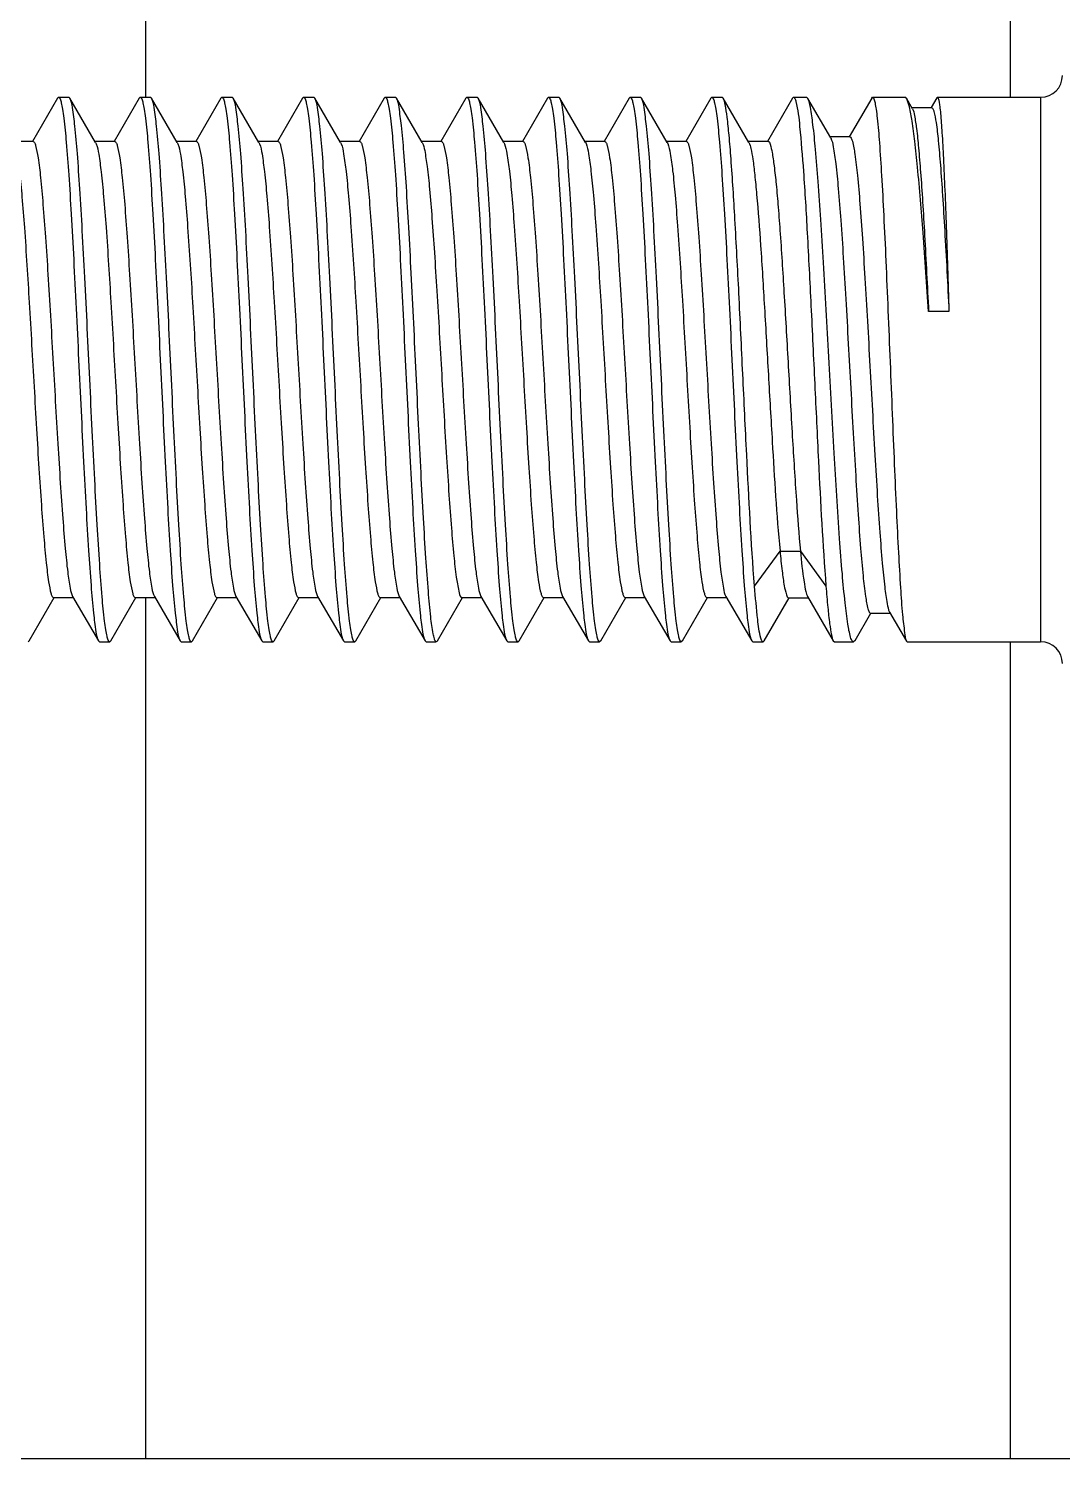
# Model space of a CAD drawing. Extents: x 1725261 to 1937680, y 860327 to 1571294.
# Drawn here: x 1825236.4 to 1825405.4, y 1228058.5 to 1228292.2 of the extents above; entities that cross this region are included whole.
import ezdxf

# ---------------------------------------------------------------- set-up
doc = ezdxf.new("R2010")
doc.units = 0
doc.header["$LTSCALE"] = 1000
doc.header["$MEASUREMENT"] = 0

msp = doc.modelspace()

# ---------------------------------------------------------------- linework, layer by layer
at = {"linetype": 'Continuous'}
for p, q in [((1825255.53, 1228280.99), (1825255.53, 1228414.45)), ((1825396.88, 1228280.99), (1825396.88, 1228414.45)), ((1825241.13, 1228280.84), (1825237.02, 1228273.78)), ((1825241.13, 1228280.84), (1825241.3, 1228280.99)), ((1825241.3, 1228280.99), (1825242.97, 1228280.99)), ((1825241.3, 1228280.99), (1825242.97, 1228280.99)), ((1825241.3, 1228280.99), (1825241.33, 1228280.98)), ((1825243.15, 1228280.84), (1825242.97, 1228280.99)), ((1825247.34, 1228273.6), (1825243.15, 1228280.84)), ((1825254.47, 1228280.84), (1825250.37, 1228273.78)), ((1825254.47, 1228280.84), (1825254.65, 1228280.99)), ((1825254.65, 1228280.99), (1825256.32, 1228280.99)), ((1825254.65, 1228280.99), (1825256.32, 1228280.99)), ((1825254.65, 1228280.99), (1825254.67, 1228280.98)), ((1825256.49, 1228280.84), (1825256.32, 1228280.99)), ((1825260.69, 1228273.6), (1825256.49, 1228280.84)), ((1825267.82, 1228280.84), (1825263.71, 1228273.78)), ((1825267.82, 1228280.84), (1825267.99, 1228280.99)), ((1825267.99, 1228280.99), (1825269.67, 1228280.99)), ((1825267.99, 1228280.99), (1825269.67, 1228280.99)), ((1825267.99, 1228280.99), (1825268.02, 1228280.98)), ((1825269.84, 1228280.84), (1825269.67, 1228280.99)), ((1825274.04, 1228273.6), (1825269.84, 1228280.84)), ((1825281.17, 1228280.84), (1825277.06, 1228273.78)), ((1825281.17, 1228280.84), (1825281.34, 1228280.99)), ((1825281.34, 1228280.99), (1825283.01, 1228280.99)), ((1825281.34, 1228280.99), (1825283.01, 1228280.99)), ((1825281.34, 1228280.99), (1825281.36, 1228280.98)), ((1825283.19, 1228280.84), (1825283.01, 1228280.99)), ((1825287.38, 1228273.6), (1825283.19, 1228280.84)), ((1825294.51, 1228280.84), (1825290.41, 1228273.78)), ((1825294.51, 1228280.84), (1825294.69, 1228280.99)), ((1825294.69, 1228280.99), (1825296.36, 1228280.99)), ((1825294.69, 1228280.99), (1825296.36, 1228280.99)), ((1825294.69, 1228280.99), (1825294.71, 1228280.98)), ((1825296.53, 1228280.84), (1825296.36, 1228280.99)), ((1825300.73, 1228273.6), (1825296.53, 1228280.84)), ((1825307.86, 1228280.84), (1825303.75, 1228273.78)), ((1825307.86, 1228280.84), (1825308.03, 1228280.99)), ((1825308.03, 1228280.99), (1825309.7, 1228280.99)), ((1825308.03, 1228280.99), (1825309.7, 1228280.99)), ((1825308.03, 1228280.99), (1825308.06, 1228280.98)), ((1825309.88, 1228280.84), (1825309.7, 1228280.99)), ((1825314.07, 1228273.6), (1825309.88, 1228280.84)), ((1825321.2, 1228280.84), (1825317.1, 1228273.78)), ((1825321.2, 1228280.84), (1825321.38, 1228280.99)), ((1825321.38, 1228280.99), (1825323.05, 1228280.99)), ((1825321.38, 1228280.99), (1825323.05, 1228280.99)), ((1825321.38, 1228280.99), (1825321.4, 1228280.98)), ((1825323.23, 1228280.84), (1825323.05, 1228280.99)), ((1825327.42, 1228273.6), (1825323.23, 1228280.84)), ((1825334.55, 1228280.84), (1825330.44, 1228273.78)), ((1825334.55, 1228280.84), (1825334.73, 1228280.99)), ((1825334.73, 1228280.99), (1825336.4, 1228280.99)), ((1825334.73, 1228280.99), (1825336.4, 1228280.99)), ((1825334.73, 1228280.99), (1825334.75, 1228280.98)), ((1825336.57, 1228280.84), (1825336.4, 1228280.99)), ((1825340.77, 1228273.6), (1825336.57, 1228280.84)), ((1825347.9, 1228280.84), (1825343.79, 1228273.78)), ((1825347.9, 1228280.84), (1825348.07, 1228280.99)), ((1825348.07, 1228280.99), (1825349.74, 1228280.99)), ((1825348.07, 1228280.99), (1825349.74, 1228280.99)), ((1825348.07, 1228280.99), (1825348.1, 1228280.98)), ((1825349.92, 1228280.84), (1825349.74, 1228280.99)), ((1825354.11, 1228273.6), (1825349.92, 1228280.84)), ((1825361.24, 1228280.84), (1825357.14, 1228273.78)), ((1825361.24, 1228280.84), (1825361.42, 1228280.99)), ((1825361.42, 1228280.99), (1825363.51, 1228280.99)), ((1825361.42, 1228280.99), (1825363.51, 1228280.99)), ((1825363.73, 1228280.8), (1825363.51, 1228280.99)), ((1825367.48, 1228274.34), (1825363.73, 1228280.8)), ((1825374.2, 1228280.87), (1825370.51, 1228274.52)), ((1825374.2, 1228280.87), (1825374.34, 1228280.99)), ((1825374.34, 1228280.99), (1825379.6, 1228280.99)), ((1825374.34, 1228280.99), (1825379.6, 1228280.99)), ((1825374.34, 1228280.99), (1825374.36, 1228280.98)), ((1825379.9, 1228280.72), (1825379.6, 1228280.99)), ((1825380.84, 1228279.12), (1825379.9, 1228280.72)), ((1825384.85, 1228280.92), (1825383.92, 1228279.32)), ((1825384.85, 1228280.92), (1825384.93, 1228280.99)), ((1825384.93, 1228280.99), (1825401.79, 1228280.99)), ((1825384.93, 1228280.99), (1825401.79, 1228280.99)), ((1825384.93, 1228280.99), (1825384.95, 1228280.99)), ((1825401.79, 1228280.99), (1825401.79, 1228192.01)), ((1825383.99, 1228279.28), (1825380.75, 1228279.28)), ((1825237.12, 1228273.78), (1825233.89, 1228273.78)), ((1825250.47, 1228273.78), (1825247.24, 1228273.78)), ((1825247.34, 1228273.6), (1825247.45, 1228273.36)), ((1825263.82, 1228273.78), (1825260.58, 1228273.78)), ((1825260.69, 1228273.6), (1825260.79, 1228273.37)), ((1825277.16, 1228273.78), (1825273.93, 1228273.78)), ((1825274.04, 1228273.6), (1825274.14, 1228273.38)), ((1825290.51, 1228273.78), (1825287.28, 1228273.78)), ((1825287.38, 1228273.6), (1825287.48, 1228273.39)), ((1825303.86, 1228273.78), (1825300.62, 1228273.78)), ((1825317.2, 1228273.78), (1825313.97, 1228273.78)), ((1825314.07, 1228273.6), (1825314.17, 1228273.41)), ((1825330.55, 1228273.78), (1825327.32, 1228273.78)), ((1825327.42, 1228273.6), (1825327.51, 1228273.42)), ((1825343.89, 1228273.78), (1825340.66, 1228273.78)), ((1825340.77, 1228273.6), (1825340.85, 1228273.43)), ((1825357.24, 1228273.78), (1825354.01, 1228273.78)), ((1825370.61, 1228274.52), (1825367.37, 1228274.52)), ((1825386.81, 1228245.97), (1825383.48, 1228245.97)), ((1825355.04, 1228201.09), (1825359.2, 1228206.83)), ((1825359.2, 1228206.83), (1825362.53, 1228206.83)), ((1825362.53, 1228206.83), (1825366.71, 1228201.09)), ((1825236.48, 1228192.16), (1825240.57, 1228199.22)), ((1825240.46, 1228199.22), (1825243.69, 1228199.22)), ((1825243.59, 1228199.4), (1825247.8, 1228192.16)), ((1825249.82, 1228192.16), (1825253.91, 1228199.22)), ((1825253.81, 1228199.22), (1825257.04, 1228199.22)), ((1825255.53, 1228058.55), (1825255.53, 1228199.22)), ((1825256.94, 1228199.4), (1825261.15, 1228192.16)), ((1825263.17, 1228192.16), (1825267.26, 1228199.22)), ((1825267.15, 1228199.22), (1825270.39, 1228199.22)), ((1825270.28, 1228199.4), (1825274.49, 1228192.16)), ((1825276.51, 1228192.16), (1825280.6, 1228199.22)), ((1825280.5, 1228199.22), (1825283.73, 1228199.22)), ((1825283.63, 1228199.4), (1825287.84, 1228192.16)), ((1825289.86, 1228192.16), (1825293.95, 1228199.22)), ((1825293.85, 1228199.22), (1825297.08, 1228199.22)), ((1825296.97, 1228199.4), (1825301.19, 1228192.16)), ((1825303.21, 1228192.16), (1825307.3, 1228199.22)), ((1825307.08, 1228199.27), (1825307.19, 1228199.22)), ((1825307.19, 1228199.22), (1825310.42, 1228199.22)), ((1825310.32, 1228199.4), (1825314.53, 1228192.16)), ((1825316.55, 1228192.16), (1825320.64, 1228199.22)), ((1825320.54, 1228199.22), (1825323.77, 1228199.22)), ((1825323.67, 1228199.4), (1825327.88, 1228192.16)), ((1825329.9, 1228192.16), (1825333.99, 1228199.22)), ((1825333.88, 1228199.22), (1825337.12, 1228199.22)), ((1825337.01, 1228199.4), (1825341.22, 1228192.16)), ((1825343.25, 1228192.16), (1825347.34, 1228199.22)), ((1825347.23, 1228199.22), (1825350.46, 1228199.22)), ((1825350.36, 1228199.4), (1825354.57, 1228192.16)), ((1825356.61, 1228192.17), (1825360.69, 1228199.2)), ((1825360.58, 1228199.2), (1825363.81, 1228199.2)), ((1825363.71, 1228199.38), (1825367.91, 1228192.16)), ((1825371.47, 1228192.23), (1825374.04, 1228196.66)), ((1825373.96, 1228196.7), (1825377.2, 1228196.7)), ((1825377.1, 1228196.87), (1825379.87, 1228192.11)), ((1825236.48, 1228192.16), (1825236.3, 1228192.01)), ((1825247.8, 1228192.16), (1825247.97, 1228192.01)), ((1825247.97, 1228192.01), (1825249.65, 1228192.01)), ((1825247.97, 1228192.01), (1825249.65, 1228192.01)), ((1825249.65, 1228192.01), (1825249.62, 1228192.02)), ((1825249.82, 1228192.16), (1825249.65, 1228192.01)), ((1825261.15, 1228192.16), (1825261.32, 1228192.01)), ((1825261.32, 1228192.01), (1825262.99, 1228192.01)), ((1825261.32, 1228192.01), (1825262.99, 1228192.01)), ((1825262.99, 1228192.01), (1825262.97, 1228192.02)), ((1825263.17, 1228192.16), (1825262.99, 1228192.01)), ((1825274.49, 1228192.16), (1825274.67, 1228192.01)), ((1825274.67, 1228192.01), (1825276.34, 1228192.01)), ((1825274.67, 1228192.01), (1825276.34, 1228192.01)), ((1825276.34, 1228192.01), (1825276.31, 1228192.02)), ((1825276.51, 1228192.16), (1825276.34, 1228192.01)), ((1825287.84, 1228192.16), (1825288.01, 1228192.01)), ((1825288.01, 1228192.01), (1825289.69, 1228192.01)), ((1825288.01, 1228192.01), (1825289.69, 1228192.01)), ((1825289.69, 1228192.01), (1825289.66, 1228192.02)), ((1825289.86, 1228192.16), (1825289.69, 1228192.01)), ((1825301.19, 1228192.16), (1825301.36, 1228192.01)), ((1825301.36, 1228192.01), (1825302.92, 1228192.01)), ((1825301.36, 1228192.01), (1825302.92, 1228192.01)), ((1825302.97, 1228192.03), (1825302.92, 1228192.08)), ((1825303.03, 1228192.01), (1825302.97, 1228192.03)), ((1825303.21, 1228192.16), (1825303.03, 1228192.01)), ((1825314.53, 1228192.16), (1825314.59, 1228192.08)), ((1825314.59, 1228192.08), (1825314.65, 1228192.03)), ((1825314.65, 1228192.03), (1825314.71, 1228192.01)), ((1825314.71, 1228192.01), (1825316.38, 1228192.01)), ((1825314.71, 1228192.01), (1825316.38, 1228192.01)), ((1825316.38, 1228192.01), (1825316.35, 1228192.02)), ((1825316.55, 1228192.16), (1825316.38, 1228192.01)), ((1825327.88, 1228192.16), (1825328.05, 1228192.01)), ((1825328.05, 1228192.01), (1825329.72, 1228192.01)), ((1825328.05, 1228192.01), (1825329.72, 1228192.01)), ((1825329.72, 1228192.01), (1825329.7, 1228192.02)), ((1825329.9, 1228192.16), (1825329.72, 1228192.01)), ((1825341.22, 1228192.16), (1825341.4, 1228192.01)), ((1825341.4, 1228192.01), (1825343.07, 1228192.01)), ((1825341.4, 1228192.01), (1825343.07, 1228192.01)), ((1825343.07, 1228192.01), (1825343.05, 1228192.02)), ((1825343.25, 1228192.16), (1825343.07, 1228192.01)), ((1825354.57, 1228192.16), (1825354.74, 1228192.01)), ((1825354.74, 1228192.01), (1825356.43, 1228192.01)), ((1825354.74, 1228192.01), (1825356.43, 1228192.01)), ((1825356.61, 1228192.17), (1825356.43, 1228192.01)), ((1825367.91, 1228192.16), (1825368.08, 1228192.01)), ((1825368.08, 1228192.01), (1825371.21, 1228192.01)), ((1825368.08, 1228192.01), (1825371.21, 1228192.01)), ((1825371.47, 1228192.23), (1825371.21, 1228192.01)), ((1825379.87, 1228192.11), (1825379.98, 1228192.01)), ((1825379.98, 1228192.01), (1825401.79, 1228192.01)), ((1825379.98, 1228192.01), (1825401.79, 1228192.01)), ((1825396.88, 1228058.55), (1825396.88, 1228192.01)), ((1825213.49, 1228058.55), (1828569.29, 1228058.55))]:
    msp.add_line(p, q, dxfattribs=at)
for centre, start, end in [((1825401.79, 1228284.55), 270, 0), ((1825401.79, 1228188.45), 0, 90)]:
    msp.add_arc(centre, 3.56, start, end, dxfattribs=at)
for points, knots in [([(1825241.33, 1228280.98), (1825241.43, 1228280.96), (1825241.6, 1228280.6), (1825241.77, 1228279.98), (1825241.96, 1228278.91), (1825242.25, 1228276.77), (1825242.59, 1228273.19), (1825242.98, 1228267.95), (1825243.38, 1228261.57), (1825243.77, 1228254.28), (1825244.17, 1228246.34), (1825244.7, 1228235.32), (1825245.21, 1228224.43), (1825245.76, 1228214.05), (1825246.15, 1228207.3), (1825246.55, 1228201.61), (1825246.9, 1228197.16), (1825247.32, 1228194.18), (1825247.54, 1228192.61), (1825247.8, 1228192.16)], [0, 0, 0, 0, 0.003606, 0.011247, 0.023193, 0.039402, 0.084085, 0.143776, 0.216348, 0.299195, 0.389329, 0.483501, 0.670341, 0.756263, 0.832981, 0.897738, 0.948217, 0.982646, 1, 1, 1, 1]), ([(1825249.62, 1228192.02), (1825249.52, 1228192.04), (1825249.35, 1228192.4), (1825249.18, 1228193.02), (1825248.98, 1228194.09), (1825248.69, 1228196.23), (1825248.35, 1228199.81), (1825247.97, 1228205.05), (1825247.57, 1228211.43), (1825247.18, 1228218.72), (1825246.78, 1228226.65), (1825246.25, 1228237.67), (1825245.74, 1228248.57), (1825245.19, 1228258.94), (1825244.8, 1228265.69), (1825244.4, 1228271.38), (1825244.05, 1228275.84), (1825243.63, 1228278.81), (1825243.41, 1228280.39), (1825243.15, 1228280.84)], [0, 0, 0, 0, 0.003611, 0.011257, 0.023206, 0.039418, 0.084102, 0.143789, 0.216352, 0.299187, 0.389308, 0.483467, 0.670284, 0.756201, 0.832919, 0.897682, 0.948173, 0.982621, 1, 1, 1, 1]), ([(1825254.67, 1228280.98), (1825254.78, 1228280.96), (1825254.94, 1228280.6), (1825255.11, 1228279.98), (1825255.31, 1228278.91), (1825255.6, 1228276.77), (1825255.94, 1228273.19), (1825256.33, 1228267.95), (1825256.72, 1228261.57), (1825257.12, 1228254.28), (1825257.51, 1228246.34), (1825258.04, 1228235.32), (1825258.56, 1228224.43), (1825259.1, 1228214.05), (1825259.49, 1228207.3), (1825259.89, 1228201.61), (1825260.25, 1228197.16), (1825260.67, 1228194.18), (1825260.89, 1228192.61), (1825261.15, 1228192.16)], [0, 0, 0, 0, 0.003605, 0.011245, 0.02319, 0.039399, 0.084083, 0.143774, 0.216346, 0.299192, 0.389329, 0.483503, 0.670341, 0.756263, 0.832983, 0.89774, 0.948218, 0.982646, 1, 1, 1, 1]), ([(1825262.97, 1228192.02), (1825262.86, 1228192.04), (1825262.7, 1228192.4), (1825262.53, 1228193.02), (1825262.33, 1228194.09), (1825262.04, 1228196.23), (1825261.7, 1228199.81), (1825261.31, 1228205.05), (1825260.92, 1228211.43), (1825260.52, 1228218.72), (1825260.13, 1228226.65), (1825259.6, 1228237.67), (1825259.08, 1228248.57), (1825258.54, 1228258.94), (1825258.15, 1228265.69), (1825257.75, 1228271.38), (1825257.4, 1228275.84), (1825256.97, 1228278.81), (1825256.75, 1228280.39), (1825256.49, 1228280.84)], [0, 0, 0, 0, 0.00361, 0.011255, 0.023204, 0.039415, 0.084097, 0.14378, 0.216342, 0.299177, 0.389299, 0.483455, 0.670274, 0.756194, 0.832913, 0.897676, 0.948169, 0.98262, 1, 1, 1, 1]), ([(1825268.02, 1228280.98), (1825268.12, 1228280.96), (1825268.29, 1228280.6), (1825268.46, 1228279.98), (1825268.66, 1228278.91), (1825268.95, 1228276.77), (1825269.29, 1228273.19), (1825269.68, 1228267.95), (1825270.07, 1228261.57), (1825270.46, 1228254.28), (1825270.86, 1228246.34), (1825271.39, 1228235.32), (1825271.9, 1228224.42), (1825272.45, 1228214.05), (1825272.84, 1228207.3), (1825273.24, 1228201.61), (1825273.59, 1228197.16), (1825274.02, 1228194.18), (1825274.23, 1228192.61), (1825274.49, 1228192.16)], [0, 0, 0, 0, 0.003606, 0.011248, 0.023195, 0.039406, 0.084093, 0.143786, 0.216358, 0.299206, 0.389346, 0.483519, 0.670351, 0.756273, 0.832991, 0.897744, 0.948219, 0.982646, 1, 1, 1, 1]), ([(1825276.31, 1228192.02), (1825276.21, 1228192.04), (1825276.04, 1228192.4), (1825275.87, 1228193.02), (1825275.68, 1228194.09), (1825275.39, 1228196.23), (1825275.05, 1228199.81), (1825274.66, 1228205.05), (1825274.27, 1228211.43), (1825273.87, 1228218.72), (1825273.47, 1228226.65), (1825272.95, 1228237.67), (1825272.43, 1228248.57), (1825271.89, 1228258.94), (1825271.5, 1228265.7), (1825271.09, 1228271.38), (1825270.74, 1228275.84), (1825270.32, 1228278.81), (1825270.1, 1228280.39), (1825269.84, 1228280.84)], [0, 0, 0, 0, 0.003613, 0.011261, 0.023214, 0.039428, 0.084117, 0.143805, 0.21637, 0.299211, 0.389338, 0.483496, 0.670304, 0.756216, 0.832931, 0.89769, 0.948176, 0.982622, 1, 1, 1, 1]), ([(1825281.36, 1228280.98), (1825281.47, 1228280.96), (1825281.64, 1228280.6), (1825281.81, 1228279.98), (1825282, 1228278.91), (1825282.29, 1228276.77), (1825282.63, 1228273.19), (1825283.02, 1228267.95), (1825283.41, 1228261.57), (1825283.81, 1228254.28), (1825284.21, 1228246.35), (1825284.73, 1228235.32), (1825285.25, 1228224.43), (1825285.79, 1228214.05), (1825286.18, 1228207.3), (1825286.59, 1228201.61), (1825286.94, 1228197.16), (1825287.36, 1228194.18), (1825287.58, 1228192.61), (1825287.84, 1228192.16)], [0, 0, 0, 0, 0.003605, 0.011245, 0.02319, 0.039398, 0.084078, 0.143767, 0.216337, 0.299182, 0.389315, 0.483487, 0.670329, 0.756258, 0.83298, 0.897737, 0.948214, 0.982645, 1, 1, 1, 1]), ([(1825289.66, 1228192.02), (1825289.56, 1228192.04), (1825289.39, 1228192.4), (1825289.22, 1228193.02), (1825289.02, 1228194.09), (1825288.73, 1228196.23), (1825288.39, 1228199.81), (1825288, 1228205.05), (1825287.61, 1228211.43), (1825287.22, 1228218.72), (1825286.82, 1228226.65), (1825286.29, 1228237.67), (1825285.78, 1228248.57), (1825285.23, 1228258.94), (1825284.84, 1228265.69), (1825284.44, 1228271.38), (1825284.09, 1228275.84), (1825283.66, 1228278.81), (1825283.45, 1228280.39), (1825283.19, 1228280.84)], [0, 0, 0, 0, 0.00361, 0.011255, 0.023204, 0.039414, 0.084096, 0.14378, 0.216342, 0.299175, 0.389295, 0.483453, 0.670272, 0.756195, 0.832918, 0.89768, 0.94817, 0.98262, 1, 1, 1, 1]), ([(1825294.71, 1228280.98), (1825294.82, 1228280.96), (1825294.98, 1228280.6), (1825295.15, 1228279.98), (1825295.35, 1228278.91), (1825295.64, 1228276.77), (1825295.98, 1228273.19), (1825296.37, 1228267.95), (1825296.76, 1228261.57), (1825297.16, 1228254.28), (1825297.55, 1228246.34), (1825298.08, 1228235.32), (1825298.6, 1228224.42), (1825299.14, 1228214.05), (1825299.53, 1228207.3), (1825299.93, 1228201.61), (1825300.28, 1228197.16), (1825300.71, 1228194.18), (1825300.93, 1228192.61), (1825301.19, 1228192.16)], [0, 0, 0, 0, 0.003608, 0.011251, 0.0232, 0.039412, 0.0841, 0.143792, 0.216367, 0.299219, 0.389359, 0.483531, 0.670361, 0.756279, 0.832994, 0.897747, 0.94822, 0.982647, 1, 1, 1, 1]), ([(1825302.92, 1228192.08), (1825302.81, 1228192.19), (1825302.67, 1228192.62), (1825302.36, 1228193.93), (1825302.05, 1228196.53), (1825301.67, 1228200.65), (1825301.29, 1228206.04), (1825300.9, 1228212.5), (1825300.51, 1228219.8), (1825300.12, 1228227.68), (1825299.6, 1228238.56), (1825299.09, 1228249.28), (1825298.55, 1228259.45), (1825298.16, 1228266.05), (1825297.77, 1228271.61), (1825297.42, 1228275.95), (1825297, 1228278.86), (1825296.79, 1228280.4), (1825296.53, 1228280.84)], [0, 0, 0, 0, 0.005244, 0.014609, 0.045815, 0.092875, 0.154195, 0.22765, 0.310678, 0.400368, 0.493572, 0.677434, 0.761652, 0.836715, 0.899999, 0.949307, 0.982964, 1, 1, 1, 1]), ([(1825308.06, 1228280.98), (1825308.16, 1228280.96), (1825308.33, 1228280.6), (1825308.5, 1228279.98), (1825308.69, 1228278.91), (1825308.98, 1228276.78), (1825309.33, 1228273.2), (1825309.71, 1228267.96), (1825310.11, 1228261.57), (1825310.5, 1228254.28), (1825310.9, 1228246.35), (1825311.43, 1228235.33), (1825311.94, 1228224.43), (1825312.49, 1228214.05), (1825312.88, 1228207.3), (1825313.28, 1228201.61), (1825313.63, 1228197.16), (1825314.05, 1228194.18), (1825314.27, 1228192.61), (1825314.53, 1228192.16)], [0, 0, 0, 0, 0.003598, 0.011231, 0.023168, 0.039371, 0.084041, 0.143721, 0.216288, 0.299135, 0.389272, 0.483446, 0.670301, 0.756235, 0.832961, 0.897725, 0.94821, 0.982644, 1, 1, 1, 1]), ([(1825316.35, 1228192.02), (1825316.25, 1228192.04), (1825316.08, 1228192.4), (1825315.91, 1228193.02), (1825315.72, 1228194.09), (1825315.43, 1228196.23), (1825315.08, 1228199.81), (1825314.7, 1228205.05), (1825314.3, 1228211.43), (1825313.91, 1228218.72), (1825313.51, 1228226.65), (1825312.98, 1228237.67), (1825312.47, 1228248.57), (1825311.92, 1228258.94), (1825311.53, 1228265.69), (1825311.13, 1228271.38), (1825310.78, 1228275.84), (1825310.36, 1228278.81), (1825310.14, 1228280.39), (1825309.88, 1228280.84)], [0, 0, 0, 0, 0.00361, 0.011255, 0.023204, 0.039415, 0.0841, 0.143787, 0.21635, 0.299184, 0.389308, 0.483468, 0.670284, 0.7562, 0.83292, 0.897683, 0.948173, 0.982621, 1, 1, 1, 1]), ([(1825321.4, 1228280.98), (1825321.51, 1228280.96), (1825321.67, 1228280.6), (1825321.85, 1228279.98), (1825322.04, 1228278.91), (1825322.33, 1228276.77), (1825322.67, 1228273.19), (1825323.06, 1228267.95), (1825323.45, 1228261.57), (1825323.85, 1228254.28), (1825324.24, 1228246.34), (1825324.77, 1228235.32), (1825325.29, 1228224.43), (1825325.83, 1228214.05), (1825326.22, 1228207.3), (1825326.62, 1228201.61), (1825326.98, 1228197.16), (1825327.4, 1228194.18), (1825327.62, 1228192.61), (1825327.88, 1228192.16)], [0, 0, 0, 0, 0.003606, 0.011247, 0.023192, 0.039401, 0.084085, 0.143776, 0.216348, 0.299195, 0.38933, 0.483503, 0.670342, 0.756264, 0.832982, 0.897739, 0.948217, 0.982647, 1, 1, 1, 1]), ([(1825329.7, 1228192.02), (1825329.6, 1228192.04), (1825329.43, 1228192.4), (1825329.26, 1228193.02), (1825329.06, 1228194.09), (1825328.77, 1228196.23), (1825328.43, 1228199.81), (1825328.04, 1228205.05), (1825327.65, 1228211.43), (1825327.26, 1228218.72), (1825326.86, 1228226.65), (1825326.33, 1228237.67), (1825325.81, 1228248.57), (1825325.27, 1228258.94), (1825324.88, 1228265.69), (1825324.48, 1228271.38), (1825324.13, 1228275.84), (1825323.7, 1228278.81), (1825323.48, 1228280.39), (1825323.23, 1228280.84)], [0, 0, 0, 0, 0.003611, 0.011257, 0.023206, 0.039418, 0.084102, 0.143788, 0.216352, 0.299187, 0.389308, 0.483466, 0.670283, 0.7562, 0.832918, 0.897681, 0.948172, 0.982621, 1, 1, 1, 1]), ([(1825334.75, 1228280.98), (1825334.85, 1228280.96), (1825335.02, 1228280.6), (1825335.19, 1228279.98), (1825335.39, 1228278.91), (1825335.68, 1228276.77), (1825336.02, 1228273.19), (1825336.41, 1228267.95), (1825336.8, 1228261.57), (1825337.19, 1228254.28), (1825337.59, 1228246.35), (1825338.12, 1228235.32), (1825338.63, 1228224.43), (1825339.18, 1228214.05), (1825339.57, 1228207.3), (1825339.97, 1228201.61), (1825340.32, 1228197.16), (1825340.75, 1228194.18), (1825340.96, 1228192.61), (1825341.22, 1228192.16)], [0, 0, 0, 0, 0.003604, 0.011244, 0.023189, 0.039398, 0.084081, 0.143773, 0.216344, 0.29919, 0.389328, 0.483502, 0.67034, 0.756263, 0.832984, 0.89774, 0.948217, 0.982646, 1, 1, 1, 1]), ([(1825343.05, 1228192.02), (1825342.94, 1228192.04), (1825342.78, 1228192.4), (1825342.6, 1228193.02), (1825342.41, 1228194.09), (1825342.12, 1228196.23), (1825341.78, 1228199.81), (1825341.39, 1228205.05), (1825341, 1228211.43), (1825340.6, 1228218.72), (1825340.2, 1228226.65), (1825339.68, 1228237.67), (1825339.16, 1228248.57), (1825338.62, 1228258.94), (1825338.23, 1228265.69), (1825337.83, 1228271.38), (1825337.47, 1228275.84), (1825337.05, 1228278.81), (1825336.83, 1228280.39), (1825336.57, 1228280.84)], [0, 0, 0, 0, 0.00361, 0.011255, 0.023205, 0.039416, 0.084097, 0.143781, 0.216343, 0.299178, 0.3893, 0.483456, 0.670274, 0.756195, 0.832914, 0.897676, 0.948169, 0.98262, 1, 1, 1, 1]), ([(1825348.1, 1228280.98), (1825348.2, 1228280.96), (1825348.37, 1228280.6), (1825348.54, 1228279.98), (1825348.73, 1228278.91), (1825349.02, 1228276.77), (1825349.36, 1228273.19), (1825349.75, 1228267.95), (1825350.15, 1228261.57), (1825350.54, 1228254.28), (1825350.94, 1228246.34), (1825351.47, 1228235.32), (1825351.98, 1228224.42), (1825352.53, 1228214.05), (1825352.92, 1228207.3), (1825353.32, 1228201.61), (1825353.67, 1228197.16), (1825354.09, 1228194.18), (1825354.31, 1228192.61), (1825354.57, 1228192.16)], [0, 0, 0, 0, 0.003606, 0.011247, 0.023194, 0.039404, 0.084092, 0.143784, 0.216355, 0.299204, 0.389343, 0.483517, 0.670349, 0.756272, 0.83299, 0.897744, 0.948219, 0.982646, 1, 1, 1, 1]), ([(1825355.04, 1228201.09), (1825354.47, 1228208.24), (1825353.89, 1228219.8), (1825353.11, 1228235.76), (1825352.51, 1228248.59), (1825351.89, 1228260.33), (1825351.37, 1228268.94), (1825350.91, 1228274.5), (1825350.62, 1228277.46), (1825350.3, 1228279.46), (1825350.1, 1228280.52), (1825349.92, 1228280.84)], [0, 0, 0, 0, 0.269192, 0.433946, 0.599559, 0.751167, 0.875181, 0.923254, 0.96054, 0.986252, 1, 1, 1, 1]), ([(1825361.42, 1228280.99), (1825361.5, 1228280.99), (1825361.68, 1228280.7), (1825361.75, 1228280.47), (1825361.79, 1228280.29)], [0, 0, 0, 0, 0.316243, 1, 1, 1, 1]), ([(1825361.79, 1228280.29), (1825362.15, 1228278.97), (1825362.52, 1228275.13), (1825363.13, 1228267.99), (1825363.68, 1228258.21), (1825364.28, 1228246.64), (1825364.86, 1228234.22), (1825365.61, 1228218.94), (1825366.17, 1228207.91), (1825366.71, 1228201.09)], [0, 0, 0, 0, 0.051689, 0.144713, 0.271544, 0.421712, 0.582779, 0.741399, 1, 1, 1, 1]), ([(1825370.74, 1228192.76), (1825370.52, 1228193.46), (1825370.2, 1228195.34), (1825369.77, 1228198.79), (1825369.34, 1228203.45), (1825368.72, 1228211.59), (1825368, 1228223.41), (1825367.17, 1228238.46), (1825366.47, 1228251.19), (1825365.89, 1228260.75), (1825365.47, 1228266.91), (1825365.05, 1228272.09), (1825364.66, 1228276.15), (1825364.24, 1228278.91), (1825363.98, 1228280.37), (1825363.73, 1228280.8)], [0, 0, 0, 0, 0.024854, 0.064557, 0.117968, 0.183425, 0.34188, 0.519926, 0.695025, 0.774452, 0.845022, 0.904492, 0.95099, 0.983092, 1, 1, 1, 1]), ([(1825374.36, 1228280.98), (1825374.46, 1228280.96), (1825374.6, 1228280.59), (1825374.76, 1228279.97), (1825374.93, 1228278.89), (1825375.19, 1228276.73), (1825375.49, 1228273.12), (1825375.83, 1228267.83), (1825376.17, 1228261.38), (1825376.51, 1228254.03), (1825376.85, 1228246.04), (1825377.19, 1228237.7), (1825377.53, 1228229.32), (1825377.86, 1228221.19), (1825378.2, 1228213.63), (1825378.52, 1228206.9), (1825378.86, 1228201.27), (1825379.13, 1228196.88), (1825379.5, 1228194.02), (1825379.64, 1228192.51), (1825379.87, 1228192.11)], [0, 0, 0, 0, 0.003479, 0.011119, 0.023138, 0.039478, 0.084569, 0.144819, 0.218054, 0.30161, 0.392438, 0.487225, 0.582511, 0.674818, 0.760772, 0.837237, 0.901428, 0.951015, 0.984221, 1, 1, 1, 1]), ([(1825383.48, 1228245.97), (1825383.19, 1228250.27), (1825382.64, 1228258.14), (1825381.91, 1228267.42), (1825381.28, 1228273.5), (1825380.86, 1228276.8), (1825380.44, 1228279.1), (1825380.13, 1228280.33), (1825379.9, 1228280.72)], [0, 0, 0, 0, 0.369025, 0.676578, 0.797829, 0.893394, 0.961137, 1, 1, 1, 1]), ([(1825384.95, 1228280.99), (1825385.02, 1228280.96), (1825385.1, 1228280.67), (1825385.22, 1228280.21), (1825385.33, 1228279.37), (1825385.5, 1228277.7), (1825385.7, 1228274.87), (1825385.93, 1228270.7), (1825386.15, 1228265.55), (1825386.38, 1228259.59), (1825386.6, 1228252.97), (1825386.74, 1228248.36), (1825386.81, 1228245.97)], [0, 0, 0, 0, 0.006463, 0.021259, 0.044741, 0.076818, 0.165921, 0.286162, 0.434178, 0.605806, 0.79621, 1, 1, 1, 1]), ([(1825380.84, 1228279.12), (1825381.03, 1228278.79), (1825381.24, 1228277.67), (1825381.57, 1228275.56), (1825381.87, 1228272.45), (1825382.2, 1228268.48), (1825382.52, 1228263.7), (1825382.97, 1228256.12), (1825383.27, 1228250.13), (1825383.48, 1228245.97)], [0, 0, 0, 0, 0.03477, 0.099862, 0.194036, 0.315014, 0.459836, 0.624963, 1, 1, 1, 1]), ([(1825383.99, 1228279.28), (1825384.07, 1228279.28), (1825384.24, 1228279.04), (1825384.48, 1228278.26), (1825384.79, 1228276.47), (1825385.11, 1228273.57), (1825385.45, 1228269.59), (1825385.79, 1228264.7), (1825386.27, 1228256.72), (1825386.6, 1228250.39), (1825386.81, 1228245.97)], [0, 0, 0, 0, 0.007029, 0.021662, 0.076602, 0.165188, 0.285057, 0.432865, 0.604499, 1, 1, 1, 1]), ([(1825234.11, 1228273.35), (1825234.31, 1228272.81), (1825234.59, 1228271.27), (1825234.97, 1228268.39), (1825235.34, 1228264.39), (1825235.89, 1228257.29), (1825236.53, 1228246.94), (1825237.15, 1228235.98), (1825237.67, 1228226.93), (1825238.06, 1228220.49), (1825238.45, 1228214.6), (1825238.83, 1228209.48), (1825239.22, 1228205.28), (1825239.58, 1228202.2), (1825239.92, 1228200.3), (1825240.18, 1228199.47), (1825240.38, 1228199.22), (1825240.46, 1228199.22)], [0, 0, 0, 0, 0.023243, 0.062653, 0.117029, 0.184534, 0.349259, 0.534218, 0.626347, 0.713963, 0.794028, 0.863772, 0.920792, 0.963153, 0.989511, 0.996558, 1, 1, 1, 1]), ([(1825237.12, 1228273.78), (1825237.21, 1228273.78), (1825237.41, 1228273.52), (1825237.67, 1228272.66), (1825238.03, 1228270.69), (1825238.39, 1228267.51), (1825238.78, 1228263.17), (1825239.17, 1228257.89), (1825239.57, 1228251.84), (1825239.96, 1228245.23), (1825240.49, 1228236.01), (1825241.01, 1228226.87), (1825241.55, 1228218.14), (1825241.94, 1228212.43), (1825242.34, 1228207.6), (1825242.7, 1228203.78), (1825243.1, 1228201.19), (1825243.35, 1228199.81), (1825243.59, 1228199.4)], [0, 0, 0, 0, 0.003516, 0.010771, 0.037949, 0.081609, 0.140308, 0.211978, 0.294061, 0.383613, 0.477416, 0.664254, 0.750571, 0.827952, 0.893624, 0.945254, 0.981055, 1, 1, 1, 1]), ([(1825247.45, 1228273.36), (1825247.66, 1228272.83), (1825247.93, 1228271.29), (1825248.31, 1228268.42), (1825248.68, 1228264.43), (1825249.24, 1228257.33), (1825249.88, 1228246.98), (1825250.5, 1228236.01), (1825251.02, 1228226.96), (1825251.41, 1228220.51), (1825251.8, 1228214.61), (1825252.18, 1228209.49), (1825252.56, 1228205.29), (1825252.92, 1228202.2), (1825253.27, 1228200.3), (1825253.53, 1228199.47), (1825253.72, 1228199.22), (1825253.81, 1228199.22)], [0, 0, 0, 0, 0.023104, 0.0624, 0.116688, 0.184136, 0.348829, 0.533848, 0.62603, 0.713708, 0.793837, 0.863642, 0.920716, 0.963118, 0.989503, 0.996556, 1, 1, 1, 1]), ([(1825250.47, 1228273.78), (1825250.56, 1228273.78), (1825250.75, 1228273.52), (1825251.02, 1228272.66), (1825251.37, 1228270.69), (1825251.74, 1228267.51), (1825252.13, 1228263.17), (1825252.52, 1228257.89), (1825252.91, 1228251.84), (1825253.31, 1228245.23), (1825253.84, 1228236.01), (1825254.35, 1228226.87), (1825254.89, 1228218.14), (1825255.29, 1228212.43), (1825255.68, 1228207.6), (1825256.05, 1228203.78), (1825256.45, 1228201.19), (1825256.7, 1228199.81), (1825256.94, 1228199.4)], [0, 0, 0, 0, 0.003516, 0.010771, 0.037949, 0.081609, 0.140308, 0.211978, 0.294061, 0.383613, 0.477416, 0.664254, 0.750571, 0.827952, 0.893624, 0.945254, 0.981055, 1, 1, 1, 1]), ([(1825260.79, 1228273.37), (1825261, 1228272.84), (1825261.27, 1228271.3), (1825261.66, 1228268.45), (1825262.03, 1228264.46), (1825262.58, 1228257.37), (1825263.22, 1228247.02), (1825263.84, 1228236.05), (1825264.36, 1228226.99), (1825264.75, 1228220.53), (1825265.14, 1228214.63), (1825265.52, 1228209.5), (1825265.91, 1228205.29), (1825266.27, 1228202.21), (1825266.62, 1228200.3), (1825266.88, 1228199.47), (1825267.07, 1228199.22), (1825267.15, 1228199.22)], [0, 0, 0, 0, 0.022966, 0.062146, 0.116347, 0.183737, 0.348398, 0.533478, 0.625714, 0.713453, 0.793647, 0.863513, 0.92064, 0.963083, 0.989493, 0.996554, 1, 1, 1, 1]), ([(1825263.82, 1228273.78), (1825263.9, 1228273.78), (1825264.1, 1228273.52), (1825264.36, 1228272.66), (1825264.72, 1228270.69), (1825265.08, 1228267.51), (1825265.47, 1228263.17), (1825265.86, 1228257.89), (1825266.26, 1228251.84), (1825266.65, 1228245.23), (1825267.18, 1228236.01), (1825267.7, 1228226.87), (1825268.24, 1228218.14), (1825268.63, 1228212.43), (1825269.03, 1228207.6), (1825269.39, 1228203.78), (1825269.8, 1228201.19), (1825270.04, 1228199.81), (1825270.28, 1228199.4)], [0, 0, 0, 0, 0.003516, 0.010771, 0.037949, 0.081609, 0.140308, 0.211978, 0.294061, 0.383613, 0.477416, 0.664254, 0.750571, 0.827952, 0.893624, 0.945254, 0.981055, 1, 1, 1, 1]), ([(1825274.14, 1228273.38), (1825274.34, 1228272.85), (1825274.62, 1228271.32), (1825275, 1228268.47), (1825275.37, 1228264.5), (1825275.92, 1228257.41), (1825276.57, 1228247.05), (1825277.19, 1228236.08), (1825277.71, 1228227.01), (1825278.1, 1228220.55), (1825278.49, 1228214.65), (1825278.87, 1228209.51), (1825279.25, 1228205.3), (1825279.61, 1228202.21), (1825279.96, 1228200.3), (1825280.22, 1228199.47), (1825280.41, 1228199.22), (1825280.5, 1228199.22)], [0, 0, 0, 0, 0.022827, 0.061892, 0.116006, 0.183337, 0.347966, 0.533107, 0.625396, 0.713197, 0.793455, 0.863383, 0.920563, 0.963048, 0.989484, 0.996552, 1, 1, 1, 1]), ([(1825277.16, 1228273.78), (1825277.25, 1228273.78), (1825277.45, 1228273.52), (1825277.71, 1228272.66), (1825278.06, 1228270.69), (1825278.43, 1228267.51), (1825278.82, 1228263.17), (1825279.21, 1228257.89), (1825279.61, 1228251.84), (1825280, 1228245.23), (1825280.53, 1228236.01), (1825281.04, 1228226.87), (1825281.59, 1228218.14), (1825281.98, 1228212.43), (1825282.38, 1228207.6), (1825282.74, 1228203.78), (1825283.14, 1228201.19), (1825283.39, 1228199.81), (1825283.63, 1228199.4)], [0, 0, 0, 0, 0.003516, 0.010771, 0.037949, 0.081609, 0.140308, 0.211978, 0.294061, 0.383613, 0.477416, 0.664254, 0.750571, 0.827952, 0.893624, 0.945254, 0.981055, 1, 1, 1, 1]), ([(1825287.48, 1228273.39), (1825287.69, 1228272.87), (1825287.96, 1228271.34), (1825288.34, 1228268.5), (1825288.71, 1228264.53), (1825289.27, 1228257.44), (1825289.91, 1228247.09), (1825290.53, 1228236.11), (1825291.05, 1228227.04), (1825291.44, 1228220.58), (1825291.83, 1228214.66), (1825292.21, 1228209.52), (1825292.6, 1228205.31), (1825292.96, 1228202.21), (1825293.31, 1228200.3), (1825293.57, 1228199.47), (1825293.76, 1228199.22), (1825293.85, 1228199.22)], [0, 0, 0, 0, 0.022688, 0.061638, 0.115664, 0.182937, 0.347534, 0.532736, 0.625078, 0.712941, 0.793264, 0.863253, 0.920487, 0.963013, 0.989475, 0.996549, 1, 1, 1, 1]), ([(1825290.51, 1228273.78), (1825290.6, 1228273.78), (1825290.79, 1228273.52), (1825291.06, 1228272.66), (1825291.41, 1228270.69), (1825291.77, 1228267.51), (1825292.17, 1228263.17), (1825292.56, 1228257.89), (1825292.95, 1228251.84), (1825293.35, 1228245.23), (1825293.88, 1228236.01), (1825294.39, 1228226.87), (1825294.93, 1228218.14), (1825295.32, 1228212.43), (1825295.72, 1228207.6), (1825296.09, 1228203.78), (1825296.49, 1228201.19), (1825296.74, 1228199.81), (1825296.97, 1228199.4)], [0, 0, 0, 0, 0.003516, 0.010771, 0.037949, 0.081609, 0.140308, 0.211978, 0.294061, 0.383613, 0.477416, 0.664254, 0.750571, 0.827952, 0.893624, 0.945254, 0.981055, 1, 1, 1, 1]), ([(1825300.73, 1228273.6), (1825300.96, 1228273.2), (1825301.2, 1228271.86), (1825301.6, 1228269.34), (1825301.96, 1228265.64), (1825302.35, 1228260.94), (1825302.73, 1228255.4), (1825303.27, 1228246.88), (1825303.9, 1228235.72), (1825304.53, 1228224.6), (1825305.07, 1228216.23), (1825305.45, 1228210.86), (1825305.85, 1228206.41), (1825306.19, 1228202.93), (1825306.61, 1228200.75), (1825306.81, 1228199.53), (1825307.08, 1228199.27)], [0, 0, 0, 0, 0.018521, 0.053335, 0.103489, 0.167313, 0.24262, 0.326812, 0.509979, 0.691635, 0.773988, 0.846813, 0.907599, 0.95427, 0.985299, 1, 1, 1, 1]), ([(1825303.86, 1228273.78), (1825303.94, 1228273.78), (1825304.14, 1228273.52), (1825304.4, 1228272.66), (1825304.76, 1228270.69), (1825305.12, 1228267.51), (1825305.51, 1228263.17), (1825305.9, 1228257.89), (1825306.3, 1228251.84), (1825306.69, 1228245.23), (1825307.22, 1228236.01), (1825307.74, 1228226.87), (1825308.28, 1228218.14), (1825308.67, 1228212.43), (1825309.07, 1228207.6), (1825309.43, 1228203.78), (1825309.84, 1228201.19), (1825310.08, 1228199.81), (1825310.32, 1228199.4)], [0, 0, 0, 0, 0.003515, 0.010771, 0.037948, 0.081607, 0.140304, 0.211972, 0.294053, 0.383603, 0.477405, 0.664241, 0.750559, 0.82794, 0.893613, 0.945246, 0.981049, 1, 1, 1, 1]), ([(1825314.17, 1228273.41), (1825314.37, 1228272.89), (1825314.64, 1228271.38), (1825315.03, 1228268.56), (1825315.4, 1228264.6), (1825315.96, 1228257.52), (1825316.6, 1228247.16), (1825317.22, 1228236.18), (1825317.74, 1228227.1), (1825318.13, 1228220.62), (1825318.52, 1228214.7), (1825318.91, 1228209.54), (1825319.29, 1228205.32), (1825319.65, 1228202.22), (1825320, 1228200.31), (1825320.26, 1228199.47), (1825320.45, 1228199.22), (1825320.54, 1228199.22)], [0, 0, 0, 0, 0.022411, 0.061128, 0.114979, 0.182135, 0.346668, 0.531991, 0.624441, 0.712428, 0.79288, 0.862992, 0.920333, 0.962942, 0.989457, 0.996545, 1, 1, 1, 1]), ([(1825317.2, 1228273.78), (1825317.29, 1228273.78), (1825317.48, 1228273.52), (1825317.75, 1228272.66), (1825318.1, 1228270.69), (1825318.47, 1228267.51), (1825318.86, 1228263.17), (1825319.25, 1228257.89), (1825319.64, 1228251.84), (1825320.04, 1228245.23), (1825320.57, 1228236.01), (1825321.08, 1228226.87), (1825321.63, 1228218.14), (1825322.02, 1228212.43), (1825322.41, 1228207.6), (1825322.78, 1228203.78), (1825323.18, 1228201.19), (1825323.43, 1228199.81), (1825323.67, 1228199.4)], [0, 0, 0, 0, 0.003515, 0.010772, 0.037949, 0.081609, 0.140308, 0.211978, 0.294061, 0.383612, 0.477416, 0.664253, 0.750571, 0.827952, 0.893624, 0.945254, 0.981055, 1, 1, 1, 1]), ([(1825327.51, 1228273.42), (1825327.72, 1228272.91), (1825327.99, 1228271.4), (1825328.37, 1228268.58), (1825328.74, 1228264.63), (1825329.3, 1228257.55), (1825329.94, 1228247.2), (1825330.56, 1228236.21), (1825331.09, 1228227.12), (1825331.48, 1228220.64), (1825331.87, 1228214.71), (1825332.25, 1228209.56), (1825332.64, 1228205.33), (1825333, 1228202.22), (1825333.35, 1228200.31), (1825333.61, 1228199.47), (1825333.8, 1228199.22), (1825333.88, 1228199.22)], [0, 0, 0, 0, 0.022272, 0.060873, 0.114636, 0.181733, 0.346234, 0.531618, 0.624122, 0.712171, 0.792687, 0.862862, 0.920257, 0.962907, 0.989448, 0.996542, 1, 1, 1, 1]), ([(1825330.55, 1228273.78), (1825330.64, 1228273.78), (1825330.83, 1228273.52), (1825331.09, 1228272.66), (1825331.45, 1228270.69), (1825331.81, 1228267.51), (1825332.2, 1228263.17), (1825332.59, 1228257.89), (1825332.99, 1228251.84), (1825333.39, 1228245.23), (1825333.91, 1228236.01), (1825334.43, 1228226.87), (1825334.97, 1228218.14), (1825335.36, 1228212.43), (1825335.76, 1228207.6), (1825336.12, 1228203.78), (1825336.53, 1228201.19), (1825336.78, 1228199.81), (1825337.01, 1228199.4)], [0, 0, 0, 0, 0.003515, 0.010772, 0.037949, 0.081609, 0.140308, 0.211978, 0.294061, 0.383612, 0.477415, 0.664253, 0.750571, 0.827952, 0.893624, 0.945254, 0.981055, 1, 1, 1, 1]), ([(1825340.85, 1228273.43), (1825341.06, 1228272.92), (1825341.33, 1228271.42), (1825341.72, 1228268.61), (1825342.09, 1228264.66), (1825342.64, 1228257.59), (1825343.29, 1228247.24), (1825343.91, 1228236.24), (1825344.43, 1228227.15), (1825344.82, 1228220.66), (1825345.21, 1228214.73), (1825345.6, 1228209.57), (1825345.98, 1228205.33), (1825346.34, 1228202.23), (1825346.69, 1228200.31), (1825346.95, 1228199.47), (1825347.14, 1228199.22), (1825347.23, 1228199.22)], [0, 0, 0, 0, 0.022133, 0.060618, 0.114292, 0.181331, 0.345799, 0.531244, 0.623802, 0.711913, 0.792495, 0.862731, 0.920179, 0.962872, 0.989439, 0.99654, 1, 1, 1, 1]), ([(1825343.89, 1228273.78), (1825343.98, 1228273.78), (1825344.18, 1228273.52), (1825344.44, 1228272.66), (1825344.8, 1228270.69), (1825345.16, 1228267.51), (1825345.55, 1228263.17), (1825345.94, 1228257.89), (1825346.34, 1228251.84), (1825346.73, 1228245.23), (1825347.26, 1228236.01), (1825347.78, 1228226.87), (1825348.32, 1228218.14), (1825348.71, 1228212.43), (1825349.11, 1228207.6), (1825349.47, 1228203.78), (1825349.87, 1228201.19), (1825350.12, 1228199.81), (1825350.36, 1228199.4)], [0, 0, 0, 0, 0.003515, 0.010772, 0.037949, 0.081609, 0.140308, 0.211978, 0.294061, 0.383612, 0.477415, 0.664253, 0.750571, 0.827952, 0.893624, 0.945254, 0.981055, 1, 1, 1, 1]), ([(1825354.11, 1228273.6), (1825354.28, 1228273.31), (1825354.5, 1228272.38), (1825354.81, 1228270.63), (1825355.1, 1228268.1), (1825355.55, 1228263.41), (1825356.08, 1228256.18), (1825356.68, 1228246.36), (1825357.29, 1228235.66), (1825358.06, 1228222.38), (1825358.64, 1228212.77), (1825359.2, 1228206.83)], [0, 0, 0, 0, 0.015086, 0.041871, 0.07998, 0.128634, 0.253127, 0.404426, 0.569162, 0.732754, 1, 1, 1, 1]), ([(1825357.24, 1228273.78), (1825357.43, 1228273.78), (1825357.7, 1228272.96), (1825357.96, 1228271.78), (1825358.28, 1228269.49), (1825358.6, 1228266.55), (1825358.92, 1228262.82), (1825359.38, 1228256.71), (1825359.92, 1228248.03), (1825360.55, 1228236.99), (1825361.18, 1228225.91), (1825361.8, 1228215.85), (1825362.27, 1228209.6), (1825362.53, 1228206.83)], [0, 0, 0, 0, 0.008312, 0.028859, 0.061939, 0.106893, 0.162683, 0.227987, 0.380684, 0.550376, 0.720797, 0.875605, 1, 1, 1, 1]), ([(1825367.48, 1228274.34), (1825367.73, 1228273.91), (1825367.97, 1228272.46), (1825368.39, 1228269.72), (1825368.76, 1228265.69), (1825369.16, 1228260.59), (1825369.56, 1228254.57), (1825370.1, 1228245.41), (1825370.62, 1228235.84), (1825371.15, 1228226.21), (1825371.55, 1228219.34), (1825371.94, 1228213.06), (1825372.33, 1228207.61), (1825372.72, 1228203.14), (1825373.08, 1228199.87), (1825373.43, 1228197.85), (1825373.69, 1228196.97), (1825373.88, 1228196.7), (1825373.96, 1228196.7)], [0, 0, 0, 0, 0.018969, 0.055155, 0.107429, 0.173883, 0.252061, 0.339075, 0.526651, 0.6204, 0.709614, 0.791122, 0.862062, 0.919981, 0.962927, 0.989567, 0.996641, 1, 1, 1, 1]), ([(1825370.61, 1228274.52), (1825370.7, 1228274.52), (1825370.9, 1228274.23), (1825371.17, 1228273.32), (1825371.53, 1228271.22), (1825371.9, 1228267.84), (1825372.3, 1228263.24), (1825372.69, 1228257.65), (1825373.09, 1228251.26), (1825373.49, 1228244.31), (1825374.03, 1228234.67), (1825374.54, 1228225.14), (1825375.08, 1228216.08), (1825375.47, 1228210.19), (1825375.87, 1228205.22), (1825376.23, 1228201.32), (1825376.63, 1228198.68), (1825376.87, 1228197.28), (1825377.1, 1228196.87)], [0, 0, 0, 0, 0.003512, 0.010895, 0.03862, 0.083116, 0.142813, 0.21551, 0.298517, 0.388779, 0.482991, 0.669589, 0.75528, 0.831778, 0.896415, 0.946979, 0.981812, 1, 1, 1, 1]), ([(1825359.2, 1228206.83), (1825359.3, 1228205.74), (1825359.49, 1228203.88), (1825359.82, 1228201.37), (1825360.11, 1228200.11), (1825360.38, 1228199.2), (1825360.58, 1228199.2)], [0, 0, 0, 0, 0.420495, 0.7305, 0.923007, 1, 1, 1, 1]), ([(1825362.53, 1228206.83), (1825362.69, 1228205.14), (1825362.9, 1228202.92), (1825363.35, 1228200.46), (1825363.56, 1228199.64), (1825363.71, 1228199.38)], [0, 0, 0, 0, 0.671595, 0.880111, 1, 1, 1, 1]), ([(1825356.08, 1228192.6), (1825355.78, 1228193.58), (1825355.46, 1228196.44), (1825355.18, 1228199.27), (1825355.04, 1228201.09)], [0, 0, 0, 0, 0.35995, 1, 1, 1, 1]), ([(1825366.71, 1228201.09), (1825366.8, 1228199.94), (1825366.98, 1228197.89), (1825367.25, 1228195.22), (1825367.55, 1228193.41), (1825367.74, 1228192.45), (1825367.91, 1228192.16)], [0, 0, 0, 0, 0.384742, 0.682919, 0.888847, 1, 1, 1, 1]), ([(1825356.43, 1228192.01), (1825356.4, 1228192.01), (1825356.18, 1228192.14), (1825356.14, 1228192.4), (1825356.08, 1228192.6)], [0, 0, 0, 0, 0.135051, 1, 1, 1, 1]), ([(1825371.21, 1228192.01), (1825371.17, 1228192.01), (1825370.88, 1228192.17), (1825370.82, 1228192.51), (1825370.74, 1228192.76)], [0, 0, 0, 0, 0.138496, 1, 1, 1, 1])]:
    msp.add_open_spline(points, degree=3, knots=knots, dxfattribs=at)

doc.saveas('drawing.dxf')
